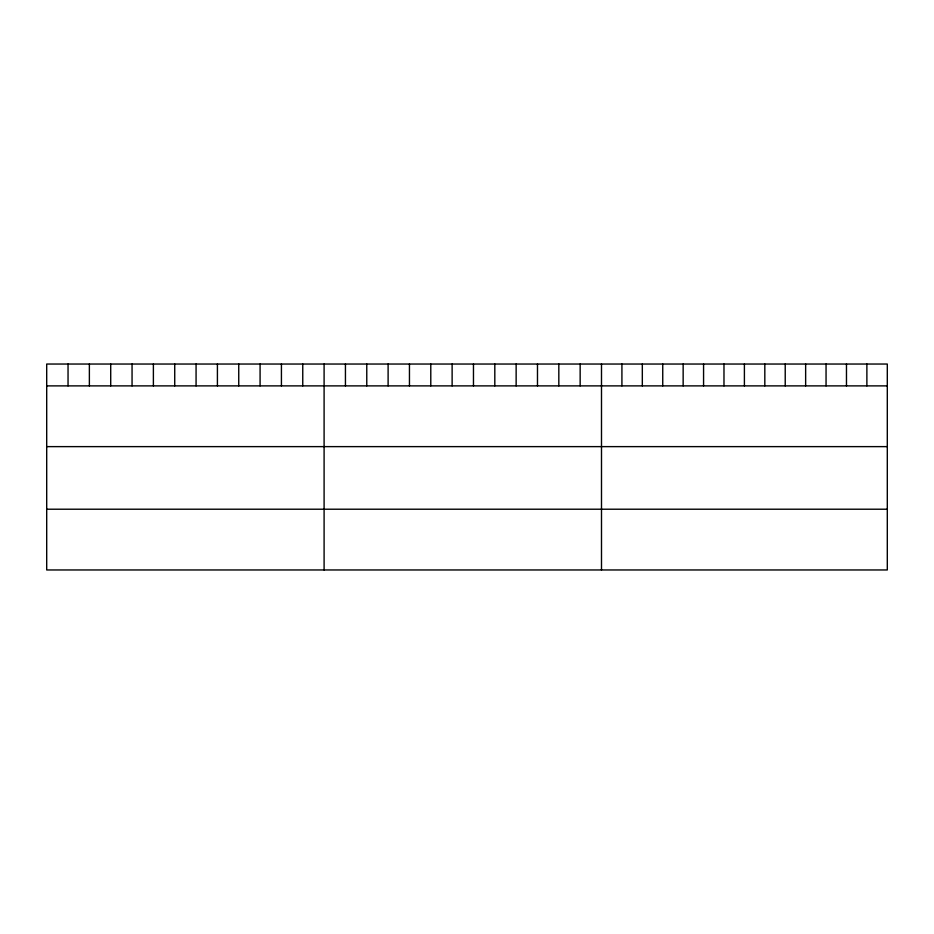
<?xml version="1.0" encoding="UTF-8"?>
<svg xmlns="http://www.w3.org/2000/svg" width="934" height="934" viewBox="0 0 934 934"><rect width="100%" height="100%" fill="white"/><g stroke="black" fill="none" stroke-linecap="round" stroke-linejoin="round"><path stroke-width="1.4" d="M887.3 385.882L887.3 569.962L46.7 569.962L46.7 364.038L887.3 364.038L887.3 385.882L46.7 385.882M46.7 446.627L887.3 446.627M46.7 509.217L887.3 509.217M866.88 364.038L866.88 385.882M846.473 364.038L846.473 385.882M826.053 364.038L826.053 385.882M805.645 364.038L805.645 385.882M785.225 364.038L785.225 385.882M764.818 364.038L764.818 385.882M744.398 364.038L744.398 385.882M723.978 364.038L723.978 385.882M703.571 364.038L703.571 385.882M683.151 364.038L683.151 385.882M662.743 364.038L662.743 385.882M642.323 364.038L642.323 385.882M621.916 364.038L621.916 385.882M601.496 364.038L601.496 569.962M580.154 364.038L580.154 385.882M558.824 364.038L558.824 385.882M537.482 364.038L537.482 385.882M516.14 364.038L516.14 385.882M494.81 364.038L494.81 385.882M473.468 364.038L473.468 385.882M452.126 364.038L452.126 385.882M430.784 364.038L430.784 385.882M409.454 364.038L409.454 385.882M388.112 364.038L388.112 385.882M366.77 364.038L366.77 385.882M345.44 364.038L345.44 385.882M324.098 364.038L324.098 569.962M302.756 364.038L302.756 385.882M281.426 364.038L281.426 385.882M260.084 364.038L260.084 385.882M238.742 364.038L238.742 385.882M217.412 364.038L217.412 385.882M196.07 364.038L196.07 385.882M174.728 364.038L174.728 385.882M153.386 364.038L153.386 385.882M132.056 364.038L132.056 385.882M110.714 364.038L110.714 385.882M89.372 364.038L89.372 385.882M68.042 364.038L68.042 385.882"/></g></svg>
